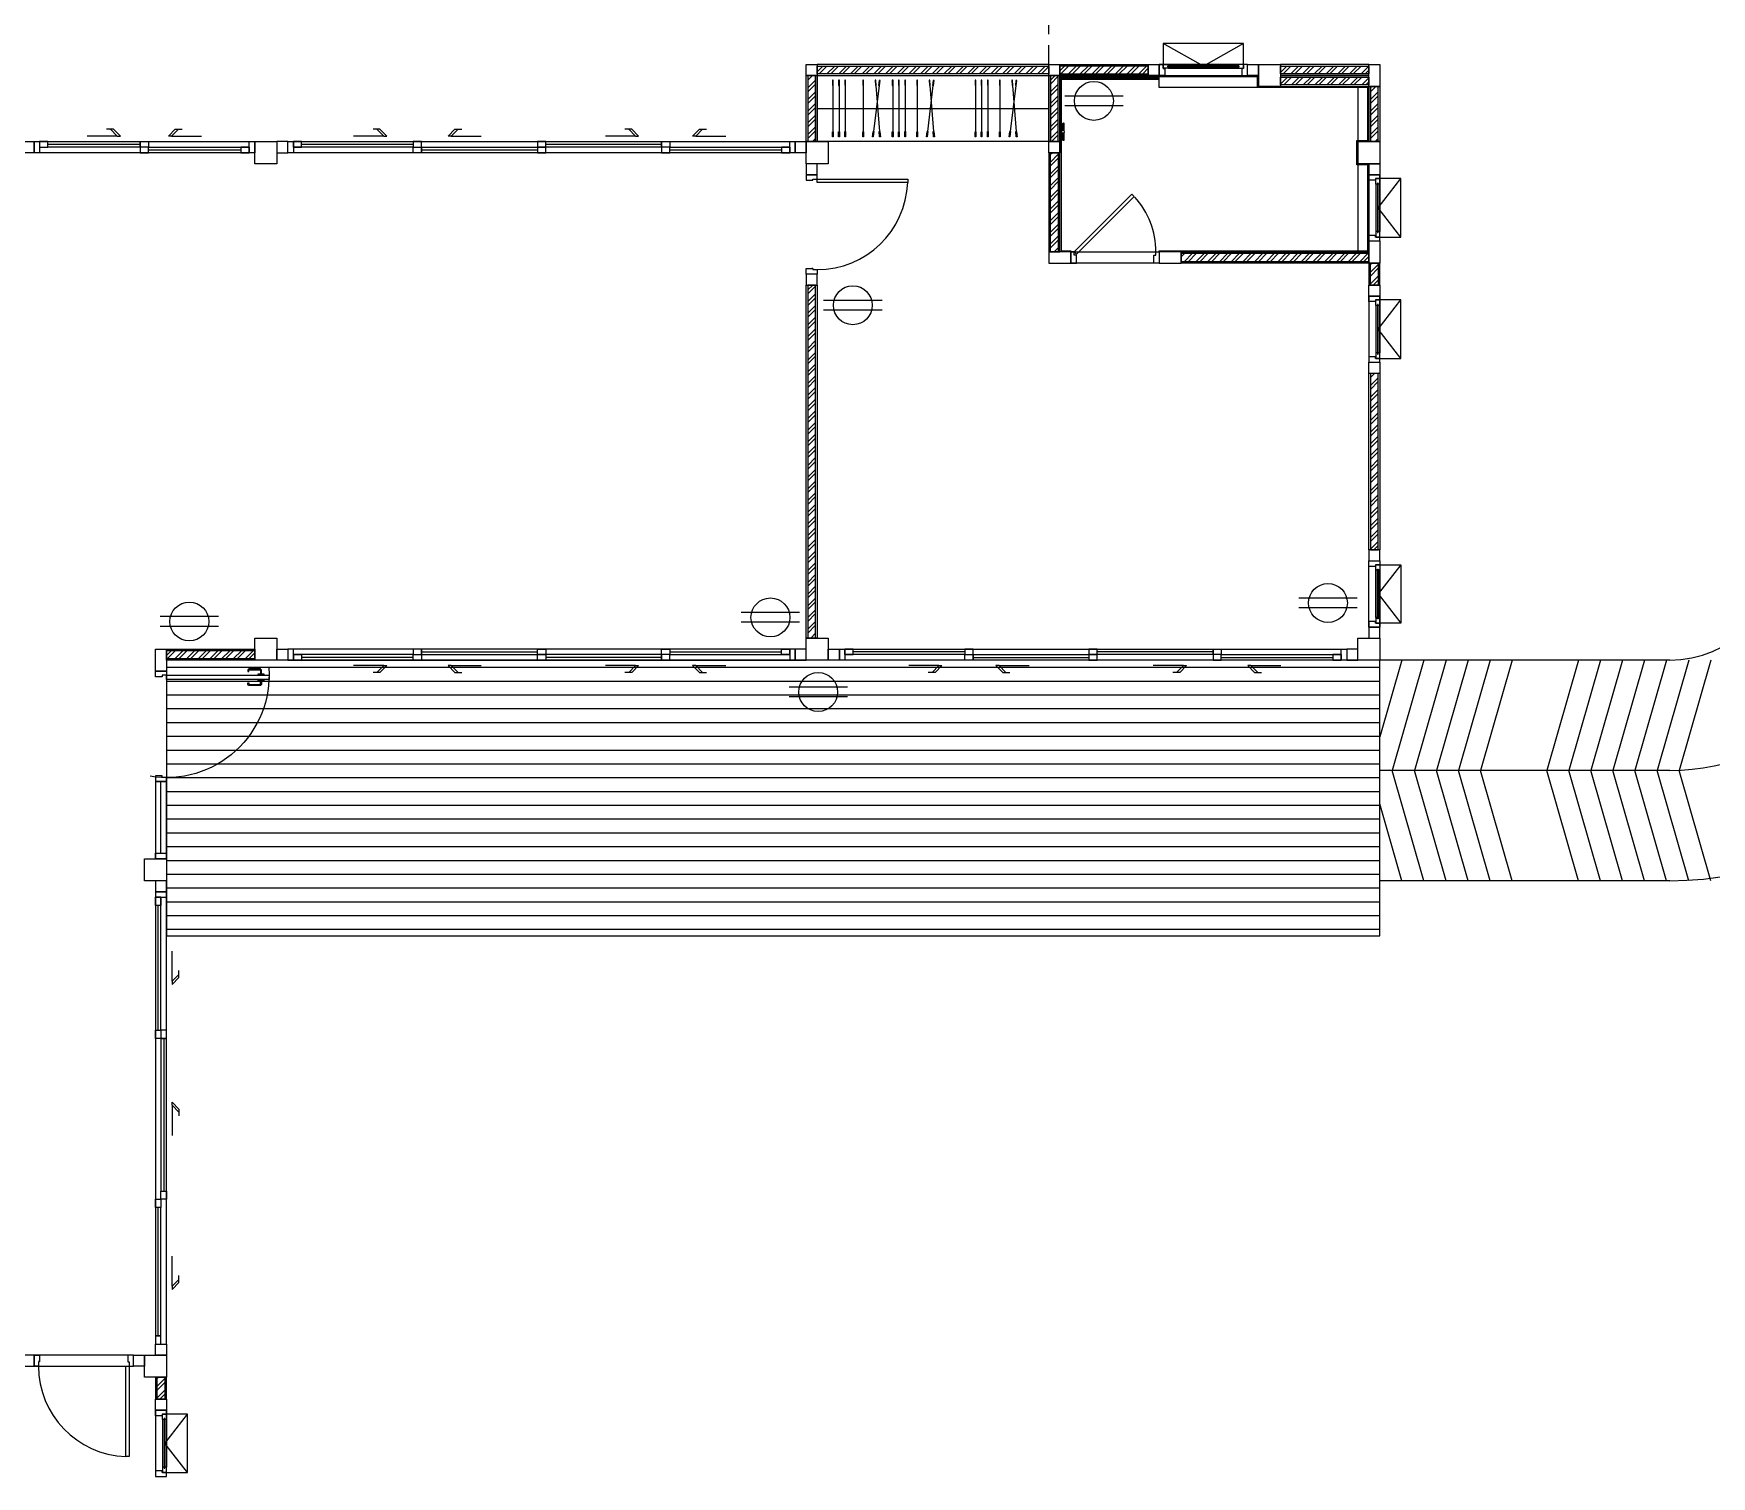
# Model space of a CAD drawing. Header units: inches. Extents: x -1366 to 1207, y -585 to 2554.
# Drawn here: x 675.12 to 690.33, y 1991.43 to 2004.51 of the extents above; entities that cross this region are included whole.
import ezdxf

# ---------------------------------------------------------------- set-up
doc = ezdxf.new("R2010")
doc.units = ezdxf.units.IN
doc.header["$MEASUREMENT"] = 0
doc.linetypes.add('HIDDEN', pattern=[0.375, 0.25, -0.125])
doc.layers.get('0').update_dxf_attribs({"linetype": 'CONTINUOUS'})
for name, color, linetype in [('COLM', 3, 'CONTINUOUS'), ('Counter', 6, 'CONTINUOUS'), ('DIM', 7, 'CONTINUOUS'), ('DOOR', 7, 'CONTINUOUS'), ('DOOR_SWNG', 1, 'CONTINUOUS'), ('Floor-2', 9, 'CONTINUOUS'), ('Floor-Hatch', 251, 'CONTINUOUS'), ('Floor-Wood', 37, 'CONTINUOUS'), ('GRID', 5, 'HIDDEN'), ('ID-LOOSE', 42, 'CONTINUOUS'), ('Ramp-2', 251, 'CONTINUOUS'), ('SANITARY', 9, 'CONTINUOUS'), ('Stair-1', 6, 'CONTINUOUS'), ('WALL', 7, 'CONTINUOUS'), ('Wall-Tile', 4, 'CONTINUOUS'), ('WALL_HATC', 251, 'CONTINUOUS'), ('WC-DET', 8, 'CONTINUOUS'), ('WC-OUT', 9, 'CONTINUOUS'), ('wind', 7, 'CONTINUOUS')]:
    doc.layers.add(name, color=color, linetype=linetype)
pattern_1 = [(224.99694, (654.261776, 2013.108174), (0.05303018, -0.05303584), []), (224.99694, (654.22642, 2013.108176), (0.05303018, -0.05303584), [])]

# ---------------------------------------------------------------- blocks, each defined once
blk = doc.blocks.new('A$C117C6F3A')
at = {"layer": 'SANITARY'}
for points in [[(0.004, 0.036, 1), (0.004, 0.027), (0.069, 0.027, 1)], [(0.069, 0.036), (0.004, 0.036, 1)], [(0.069, 0.017), (0.069, 0.039, -0.181818), (0.091, 0.039), (0.091, 0.017)], [(0.091, 0.027), (0.156, 0.027, 1), (0.156, 0.036), (0.091, 0.036, 1)]]:
    blk.add_lwpolyline(points, format="xyb", dxfattribs=at)
blk.add_lwpolyline([(0.06, 0.014), (0.06, 0.015, -0.414214), (0.062, 0.017), (0.099, 0.017, -0.414214), (0.1, 0.015), (0.1, 0.014, 0.414214), (0.101, 0.014), (0.106, 0.014, -0.414214), (0.108, 0.012), (0.108, 0.011, 0.414214), (0.108, 0.011), (0.111, 0.011, -0.414214), (0.115, 0.007), (0.115, 0), (0.045, 0), (0.045, 0.007, -0.414214), (0.049, 0.011), (0.052, 0.011, 0.414214), (0.053, 0.011), (0.053, 0.012, -0.414214), (0.054, 0.014), (0.06, 0.014, 0.414214)], format="xyb", close=True, dxfattribs=at)
for points in [[(0.053, 0.011), (0.108, 0.011)], [(0.1, 0.014), (0.06, 0.014)]]:
    blk.add_lwpolyline(points, dxfattribs=at)
blk = doc.blocks.new('dr080sl3')
at = {"layer": 'DOOR'}
for points in [[(-0.37, 0.05), (0.153, 0.573), (0.174, 0.552), (-0.349, 0.029)], [(-0.4, 0.05), (-0.4, -0.05), (-0.35, -0.05), (-0.35, 0.02), (-0.37, 0.02), (-0.37, 0.05)], [(0.4, 0.05), (0.4, -0.05), (0.35, -0.05), (0.35, 0.02), (0.37, 0.02), (0.37, 0.05)]]:
    blk.add_lwpolyline(points, close=True, dxfattribs=at)
at = {"layer": 'DOOR_SWNG'}
blk.add_arc((-0.37, 0.05), 0.74, 0, 42.2737, dxfattribs=at)
blk = doc.blocks.new('DR090SL2')
at = {"layer": 'DOOR'}
for points in [[(-0.41, 0.87), (-0.38, 0.87), (-0.38, 0.05), (-0.41, 0.05)], [(-0.41, 0.05), (-0.45, 0.05), (-0.45, -0.05), (-0.4, -0.05), (-0.4, 0.01), (-0.41, 0.01)], [(0.4, 0), (0.4, 0.01), (0.41, 0.01), (0.41, 0.05), (0.45, 0.05), (0.45, -0.05), (0.4, -0.05), (0.4, 0.01)]]:
    blk.add_lwpolyline(points, close=True, dxfattribs=at)
at = {"layer": 'DOOR_SWNG'}
blk.add_arc((-0.41, 0.05), 0.82, 0, 87.9033, dxfattribs=at)
blk = doc.blocks.new('DR100SL9')
at = {"layer": 'DOOR'}
for points in [[(0.418, 0.961), (0.385, 0.961, 0.414214), (0.369, 0.945), (0.369, 0.853, 0.414214), (0.385, 0.837), (0.394, 0.837), (0.394, 0.847), (0.385, 0.847, -0.414214), (0.379, 0.853), (0.379, 0.945, -0.414214), (0.385, 0.951), (0.418, 0.951)], [(0.472, 0.961), (0.505, 0.961, -0.414214), (0.521, 0.945), (0.521, 0.853, -0.414214), (0.505, 0.837), (0.496, 0.837), (0.496, 0.847), (0.505, 0.847, 0.414214), (0.511, 0.853), (0.511, 0.945, 0.414214), (0.505, 0.951), (0.472, 0.951)]]:
    blk.add_lwpolyline(points, format="xyb", dxfattribs=at)
for points in [[(0.418, 0.986), (0.418, 0.929), (0.425, 0.929), (0.425, 0.986)], [(0.425, 1.03), (0.425, 0.1), (0.465, 0.1), (0.465, 1.03)], [(0.472, 0.986), (0.472, 0.929), (0.465, 0.929), (0.465, 0.986)], [(-0.45, 0), (-0.5, 0), (-0.5, 0.1), (-0.465, 0.1), (-0.465, 0.06), (-0.45, 0.06)], [(0.45, 0), (0.5, 0), (0.5, 0.1), (0.465, 0.1), (0.465, 0.06), (0.45, 0.06)]]:
    blk.add_lwpolyline(points, close=True, dxfattribs=at)
at = {"layer": 'DOOR', "color": 251}
blk.add_arc((0.465, 0.1), 0.93, 86.0985, 189.2571, dxfattribs=at)

msp = doc.modelspace()

# ---------------------------------------------------------------- hatches: boundary and pattern name
at = {"layer": 'Floor-Wood'}
h = msp.add_hatch(dxfattribs=at)
h.set_pattern_fill('LINE', color=256)
h.set_pattern_definition([(0, (681.77852, 2013.01299), (0, 0.125), [])])
h.paths.add_polyline_path([(676.3285, 1996.3281), (687.3285, 1996.3281), (687.3285, 1998.8281), (676.3285, 1998.8281)])
at = {"layer": 'WALL_HATC'}
h = msp.add_hatch(dxfattribs=at)
h.set_pattern_fill('ANSI32', color=256, scale=0.2, angle=179.99694, style=0)
h.set_pattern_definition([(224.99694, (649.161776, 2013.108174), (0.05303018, -0.05303584), []), (224.99694, (649.12642, 2013.108176), (0.05303018, -0.05303584), [])])
h.paths.add_polyline_path([(682.2135, 2003.5281), (682.2135, 2004.1281), (682.1435, 2004.1281), (682.1435, 2003.5281)])
h = msp.add_hatch(dxfattribs=at)
h.set_pattern_fill('ANSI32', color=256, scale=0.2, angle=179.99694, style=0)
h.set_pattern_definition([(224.99694, (650.161776, 2013.108174), (0.05303018, -0.05303584), []), (224.99694, (650.12642, 2013.108176), (0.05303018, -0.05303584), [])])
h.paths.add_polyline_path([(682.2285, 2004.2131), (684.3285, 2004.2131), (684.3285, 2004.1431), (682.2285, 2004.1431)])
h = msp.add_hatch(dxfattribs=at)
h.set_pattern_fill('ANSI32', color=256, scale=0.2, angle=179.99694, style=0)
h.set_pattern_definition(pattern_1)
h.paths.add_polyline_path([(684.4135, 2003.5281), (684.4135, 2004.1281), (684.3435, 2004.1281), (684.3435, 2003.5281)])
h = msp.add_hatch(dxfattribs=at)
h.set_pattern_fill('ANSI32', color=256, scale=0.2, angle=179.99694, style=0)
h.set_pattern_definition(pattern_1)
h.paths.add_polyline_path([(684.4285, 2004.1431), (685.2285, 2004.1431), (685.2285, 2004.2131), (684.4285, 2004.2131)])
h = msp.add_hatch(dxfattribs=at)
h.set_pattern_fill('ANSI32', color=256, scale=0.2, angle=179.99694, style=0)
h.set_pattern_definition(pattern_1)
h.paths.add_polyline_path([(686.4285, 2004.2131), (687.2285, 2004.2131), (687.2285, 2004.1431), (686.4285, 2004.1431)])
h = msp.add_hatch(dxfattribs=at)
h.set_pattern_fill('ANSI32', color=256, scale=0.2, angle=179.99694, style=0)
h.set_pattern_definition(pattern_1)
h.paths.add_polyline_path([(686.4285, 2004.1131), (687.2285, 2004.1131), (687.2285, 2004.0431), (686.4285, 2004.0431)])
h = msp.add_hatch(dxfattribs=at)
h.set_pattern_fill('ANSI32', color=256, scale=0.2, angle=179.99694, style=0)
h.set_pattern_definition(pattern_1)
h.paths.add_polyline_path([(687.3135, 2003.5281), (687.3135, 2004.0281), (687.2435, 2004.0281), (687.2435, 2003.5281)])
h = msp.add_hatch(dxfattribs=at)
h.set_pattern_fill('ANSI32', color=256, scale=0.2, angle=180.00306, style=0)
h.set_pattern_definition(pattern_1)
h.paths.add_polyline_path([(684.4135, 2003.4281), (684.4135, 2002.528), (684.3435, 2002.528), (684.3435, 2003.4281)])
h = msp.add_hatch(dxfattribs=at)
h.set_pattern_fill('ANSI32', color=256, scale=0.2, angle=179.99694, style=0)
h.set_pattern_definition([(224.99694, (654.261776, 2013.008174), (0.05303018, -0.05303584), []), (224.99694, (654.22642, 2013.008176), (0.05303018, -0.05303584), [])])
h.paths.add_polyline_path([(687.2285, 2002.513), (685.5285, 2002.513), (685.5285, 2002.443), (687.2285, 2002.443)])
h = msp.add_hatch(dxfattribs=at)
h.set_pattern_fill('ANSI32', color=256, scale=0.2, angle=180.00306, style=0)
h.set_pattern_definition([(224.99694, (676.08359, 2022.43908), (0.05303018, -0.05303584), []), (224.99694, (676.04823, 2022.43908), (0.05303018, -0.05303584), [])])
h.paths.add_polyline_path([(687.3135, 2002.428), (687.3135, 2002.228), (687.2435, 2002.228), (687.2435, 2002.428)])
h = msp.add_hatch(dxfattribs=at)
h.set_pattern_fill('ANSI32', color=256, scale=0.2, angle=179.99694, style=0)
h.set_pattern_definition([(224.99694, (670.98359, 2023.33896), (0.05303018, -0.05303584), []), (224.99694, (670.94823, 2023.338964), (0.05303018, -0.05303584), [])])
h.paths.add_polyline_path([(682.2135, 1999.0281), (682.2135, 2002.2281), (682.1435, 2002.2281), (682.1435, 1999.0281)])
h = msp.add_hatch(dxfattribs=at)
h.set_pattern_fill('ANSI32', color=256, scale=0.2, angle=179.99694, style=0)
h.set_pattern_definition([(224.99694, (676.08358, 2020.13896), (0.05303018, -0.05303584), []), (224.99694, (676.048225, 2020.138964), (0.05303018, -0.05303584), [])])
h.paths.add_polyline_path([(687.3135, 1999.8281), (687.3135, 2001.428), (687.2435, 2001.4279), (687.2435, 1999.8281)])
h = msp.add_hatch(dxfattribs=at)
h.set_pattern_fill('ANSI32', color=256, scale=0.2, angle=179.99694, style=0)
h.set_pattern_definition([(224.99694, (646.161776, 2007.808174), (0.05303018, -0.05303584), []), (224.99694, (646.12642, 2007.808176), (0.05303018, -0.05303584), [])])
h.paths.add_polyline_path([(676.3285, 1998.8431), (677.1285, 1998.8431), (677.1285, 1998.9131), (676.3285, 1998.9131)])
h = msp.add_hatch(dxfattribs=at)
h.set_pattern_fill('ANSI32', color=256, scale=0.2, angle=180.00306, style=0)
h.set_pattern_definition([(224.99694, (665.08359, 2012.339194), (0.05303018, -0.05303584), []), (224.99694, (665.04823, 2012.339196), (0.05303018, -0.05303584), [])])
h.paths.add_polyline_path([(676.3135, 1992.3281), (676.3135, 1992.1281), (676.2435, 1992.1281), (676.2435, 1992.3281)])
at = {"layer": 'WC-OUT'}
h = msp.add_hatch(dxfattribs=at)
h.set_pattern_fill('ANSI31', color=251, scale=0.05, angle=179.99948)
h.set_pattern_definition([(44.9994824, (544.062722, 2062.972022), (-0.00441937746, 0.0044194573), [])])
h.paths.add_polyline_path([(684.4285, 2004.0931), (685.3285, 2004.0931), (685.3285, 2004.1181), (684.4285, 2004.1181)])

# ---------------------------------------------------------------- linework, layer by layer
at = {"color": 1}
for p, q in [((685.0009, 2003.9415), (684.4716, 2003.9415)), ((685.0009, 2003.8533), (684.4716, 2003.8533)), ((682.8155, 2002.0892), (682.2862, 2002.0892)), ((682.8155, 2002.001), (682.2862, 2002.001)), ((687.1225, 1999.3902), (686.5933, 1999.3902)), ((687.1225, 1999.302), (686.5933, 1999.302)), ((676.7999, 1999.2224), (676.2707, 1999.2224)), ((676.7999, 1999.1342), (676.2707, 1999.1342)), ((682.0683, 1999.2591), (681.539, 1999.2591)), ((682.0683, 1999.1709), (681.539, 1999.1709)), ((682.5015, 1998.5827), (681.9722, 1998.5827)), ((682.5015, 1998.4945), (681.9722, 1998.4945))]:
    msp.add_line(p, q, dxfattribs=at)
for centre in [(684.7362, 2003.8974), (682.5509, 2002.0451), (686.8579, 1999.3461), (676.5353, 1999.1783), (681.8037, 1999.215), (682.2368, 1998.5386)]:
    msp.add_circle(centre, 0.1764, dxfattribs=at)
at = {"layer": 'COLM'}
for points in [[(677.3285, 2003.5281), (677.3285, 2003.3281), (677.1285, 2003.3281), (677.1285, 2003.5281)], [(682.3285, 2003.5281), (682.3285, 2003.3281), (682.1285, 2003.3281), (682.1285, 2003.5281)], [(687.3285, 2003.5281), (687.3285, 2003.3281), (687.1285, 2003.3281), (687.1285, 2003.5281)], [(677.3285, 1999.0281), (677.3285, 1998.8281), (677.1285, 1998.8281), (677.1285, 1999.0281)], [(682.3285, 1999.0281), (682.3285, 1998.8281), (682.1285, 1998.8281), (682.1285, 1999.0281)], [(687.3285, 1999.0281), (687.3285, 1998.8281), (687.1285, 1998.8281), (687.1285, 1999.0281)], [(676.3285, 1997.0281), (676.3285, 1996.8281), (676.1285, 1996.8281), (676.1285, 1997.0281)], [(676.3285, 1992.5281), (676.3285, 1992.3281), (676.1285, 1992.3281), (676.1285, 1992.5281)]]:
    msp.add_lwpolyline(points, close=True, dxfattribs=at)
at = {"layer": 'Counter'}
msp.add_lwpolyline([(686.2285, 2004.1181), (686.2285, 2004.0181), (685.3285, 2004.0181), (685.3285, 2004.1181)], close=True, dxfattribs=at)
at = {"layer": 'Floor-2'}
msp.add_lwpolyline([(676.3285, 1996.3281), (687.3285, 1996.3281), (687.3285, 1998.8281), (676.3285, 1998.8281)], close=True, dxfattribs=at)
at = {"layer": 'Floor-Hatch'}
msp.add_line((687.1285, 2004.0181), (687.1285, 2002.538), dxfattribs=at)
for points in [[(685.3285, 2002.428), (684.5285, 2002.428), (684.5285, 2002.528), (685.3285, 2002.528)], [(675.1285, 1992.4281), (676.0285, 1992.4281), (676.0285, 1992.5281), (675.1285, 1992.5281)]]:
    msp.add_lwpolyline(points, close=True, dxfattribs=at)
at = {"layer": 'GRID', "ltscale": 0.7}
msp.add_line((684.3285, 2004.2281), (684.3285, 2005.8147), dxfattribs=at)
at = {"layer": 'ID-LOOSE', "color": 222}
for p, q in [((682.3695, 2004.0372), (682.3695, 2003.6185)), ((682.4253, 2004.0372), (682.4253, 2003.6185)), ((682.482, 2004.039), (682.482, 2003.6202)), ((682.6443, 2004.0372), (682.6443, 2003.6185)), ((682.7881, 2004.0357), (682.7373, 2003.6201)), ((682.7596, 2004.0366), (682.7931, 2003.6191)), ((682.9121, 2004.0372), (682.9121, 2003.6185)), ((682.968, 2004.0372), (682.968, 2003.6185)), ((683.0247, 2004.039), (683.0247, 2003.6202)), ((683.1336, 2004.0372), (683.1336, 2003.6185)), ((683.2774, 2004.0357), (683.2266, 2003.6201)), ((683.2489, 2004.0366), (683.2824, 2003.6191)), ((683.6621, 2004.0372), (683.6621, 2003.6185)), ((683.718, 2004.0372), (683.718, 2003.6185)), ((683.7747, 2004.039), (683.7747, 2003.6202)), ((683.8836, 2004.0372), (683.8836, 2003.6185)), ((684.0275, 2004.0357), (683.9766, 2003.6201)), ((683.9989, 2004.0366), (684.0324, 2003.6191)), ((682.2285, 2003.8281), (684.3285, 2003.8281))]:
    msp.add_line(p, q, dxfattribs=at)
at = {"layer": 'ID-LOOSE'}
msp.add_lwpolyline([(682.2285, 2004.1281), (684.3285, 2004.1281), (684.3285, 2003.5281), (682.2285, 2003.5281)], close=True, dxfattribs=at)
at = {"layer": 'ID-LOOSE', "color": 222}
for points in [[(682.373, 2004.0372), (682.373, 2004.0852), (682.3659, 2004.0852), (682.3659, 2004.0372)], [(682.4288, 2004.0372), (682.4288, 2004.0852), (682.4218, 2004.0852), (682.4218, 2004.0372)], [(682.4856, 2004.039), (682.4856, 2004.0869), (682.4785, 2004.0869), (682.4785, 2004.039)], [(682.6478, 2004.0372), (682.6478, 2004.0852), (682.6408, 2004.0852), (682.6408, 2004.0372)], [(682.7631, 2004.0368), (682.7593, 2004.0846), (682.7523, 2004.0841), (682.7561, 2004.0363)], [(682.7916, 2004.0353), (682.7974, 2004.0829), (682.7904, 2004.0837), (682.7846, 2004.0361)], [(682.9157, 2004.0372), (682.9157, 2004.0852), (682.9086, 2004.0852), (682.9086, 2004.0372)], [(682.9715, 2004.0372), (682.9715, 2004.0852), (682.9644, 2004.0852), (682.9644, 2004.0372)], [(683.0282, 2004.039), (683.0282, 2004.0869), (683.0212, 2004.0869), (683.0212, 2004.039)], [(683.1371, 2004.0372), (683.1371, 2004.0852), (683.1301, 2004.0852), (683.1301, 2004.0372)], [(683.2524, 2004.0368), (683.2486, 2004.0846), (683.2416, 2004.0841), (683.2454, 2004.0363)], [(683.2809, 2004.0353), (683.2868, 2004.0829), (683.2798, 2004.0837), (683.2739, 2004.0361)], [(683.6657, 2004.0372), (683.6657, 2004.0852), (683.6586, 2004.0852), (683.6586, 2004.0372)], [(683.7215, 2004.0372), (683.7215, 2004.0852), (683.7144, 2004.0852), (683.7144, 2004.0372)], [(683.7783, 2004.039), (683.7783, 2004.0869), (683.7712, 2004.0869), (683.7712, 2004.039)], [(683.8872, 2004.0372), (683.8872, 2004.0852), (683.8801, 2004.0852), (683.8801, 2004.0372)], [(684.0025, 2004.0368), (683.9986, 2004.0846), (683.9916, 2004.0841), (683.9954, 2004.0363)], [(684.031, 2004.0353), (684.0368, 2004.0829), (684.0298, 2004.0837), (684.024, 2004.0361)], [(682.373, 2003.6185), (682.373, 2003.5706), (682.3659, 2003.5706), (682.3659, 2003.6185)], [(682.4288, 2003.6185), (682.4288, 2003.5706), (682.4218, 2003.5706), (682.4218, 2003.6185)], [(682.4856, 2003.6202), (682.4856, 2003.5723), (682.4785, 2003.5723), (682.4785, 2003.6202)], [(682.6478, 2003.6185), (682.6478, 2003.5706), (682.6408, 2003.5706), (682.6408, 2003.6185)], [(682.7408, 2003.6196), (682.735, 2003.5721), (682.728, 2003.5729), (682.7338, 2003.6205)], [(682.7966, 2003.6194), (682.8004, 2003.5717), (682.7934, 2003.5711), (682.7896, 2003.6189)], [(682.9157, 2003.6185), (682.9157, 2003.5706), (682.9086, 2003.5706), (682.9086, 2003.6185)], [(682.9715, 2003.6185), (682.9715, 2003.5706), (682.9644, 2003.5706), (682.9644, 2003.6185)], [(683.0282, 2003.6202), (683.0282, 2003.5723), (683.0212, 2003.5723), (683.0212, 2003.6202)], [(683.1371, 2003.6185), (683.1371, 2003.5706), (683.1301, 2003.5706), (683.1301, 2003.6185)], [(683.2301, 2003.6196), (683.2243, 2003.5721), (683.2173, 2003.5729), (683.2231, 2003.6205)], [(683.2859, 2003.6194), (683.2898, 2003.5717), (683.2828, 2003.5711), (683.2789, 2003.6189)], [(683.6657, 2003.6185), (683.6657, 2003.5706), (683.6586, 2003.5706), (683.6586, 2003.6185)], [(683.7215, 2003.6185), (683.7215, 2003.5706), (683.7144, 2003.5706), (683.7144, 2003.6185)], [(683.7783, 2003.6202), (683.7783, 2003.5723), (683.7712, 2003.5723), (683.7712, 2003.6202)], [(683.8872, 2003.6185), (683.8872, 2003.5706), (683.8801, 2003.5706), (683.8801, 2003.6185)], [(683.9801, 2003.6196), (683.9743, 2003.5721), (683.9673, 2003.5729), (683.9731, 2003.6205)], [(684.036, 2003.6194), (684.0398, 2003.5717), (684.0328, 2003.5711), (684.0289, 2003.6189)]]:
    msp.add_lwpolyline(points, close=True, dxfattribs=at)
at = {"layer": 'Ramp-2'}
for p, q in [((687.5285, 1998.8281), (687.3285, 1998.1317)), ((687.7285, 1998.8281), (687.4413, 1997.8281)), ((687.9285, 1998.8281), (687.6413, 1997.8281)), ((688.1285, 1998.8281), (687.8413, 1997.8281)), ((688.3285, 1998.8281), (688.0413, 1997.8281)), ((688.5285, 1998.8281), (688.2413, 1997.8281)), ((689.1285, 1998.8281), (688.8413, 1997.8281)), ((689.3285, 1998.8281), (689.0413, 1997.8281)), ((689.5285, 1998.8281), (689.2413, 1997.8281)), ((689.7285, 1998.8281), (689.4413, 1997.8281)), ((689.9285, 1998.8281), (689.6413, 1997.8281)), ((690.1285, 1998.8281), (689.8413, 1997.8281)), ((690.3285, 1998.8281), (690.0413, 1997.8281)), ((689.9563, 1997.8281), (687.3285, 1997.8281)), ((687.7285, 1996.8281), (687.4413, 1997.8281)), ((687.9285, 1996.8281), (687.6413, 1997.8281)), ((688.1285, 1996.8281), (687.8413, 1997.8281)), ((688.3285, 1996.8281), (688.0413, 1997.8281)), ((688.5285, 1996.8281), (688.2413, 1997.8281)), ((689.1285, 1996.8281), (688.8413, 1997.8281)), ((689.3285, 1996.8281), (689.0413, 1997.8281)), ((689.5285, 1996.8281), (689.2413, 1997.8281)), ((689.7285, 1996.8281), (689.4413, 1997.8281)), ((689.9285, 1996.8281), (689.6413, 1997.8281)), ((690.1285, 1996.8281), (689.8413, 1997.8281)), ((690.3285, 1996.8281), (690.0413, 1997.8281)), ((687.5285, 1996.8281), (687.3285, 1997.5244))]:
    msp.add_line(p, q, dxfattribs=at)
msp.add_arc((689.9563, 1999.8281), 2, 270, 0, dxfattribs=at)
at = {"layer": 'Stair-1'}
for p, q in [((689.9563, 1998.8281), (687.3285, 1998.8281)), ((689.9563, 1996.8281), (687.3285, 1996.8281))]:
    msp.add_line(p, q, dxfattribs=at)
for radius in [1, 3]:
    msp.add_arc((689.9563, 1999.8281), radius, 270, 0, dxfattribs=at)
at = {"layer": 'WALL'}
for points in [[(682.1285, 2004.2281), (682.2285, 2004.2281), (682.2285, 2004.1281), (682.1285, 2004.1281)], [(682.2285, 2004.1281), (682.2285, 2003.5281), (682.1285, 2003.5281), (682.1285, 2004.1281)], [(682.2285, 2004.1281), (684.3285, 2004.1281), (684.3285, 2004.2281), (682.2285, 2004.2281)], [(684.3285, 2004.2281), (684.4285, 2004.2281), (684.4285, 2004.1281), (684.3285, 2004.1281)], [(684.4285, 2004.1281), (684.4285, 2003.5281), (684.3285, 2003.5281), (684.3285, 2004.1281)], [(684.4285, 2004.2281), (685.2285, 2004.2281), (685.2285, 2004.1281), (684.4285, 2004.1281)], [(685.2285, 2004.2281), (685.3285, 2004.2281), (685.3285, 2004.1281), (685.2285, 2004.1281)], [(686.1285, 2004.2281), (686.2285, 2004.2281), (686.2285, 2004.1281), (686.1285, 2004.1281)], [(686.4285, 2004.0281), (686.2285, 2004.0281), (686.2285, 2004.2281), (686.4285, 2004.2281)], [(686.4285, 2004.1281), (687.2285, 2004.1281), (687.2285, 2004.2281), (686.4285, 2004.2281)], [(686.4285, 2004.0281), (687.2285, 2004.0281), (687.2285, 2004.1281), (686.4285, 2004.1281)], [(687.2285, 2004.2281), (687.3285, 2004.2281), (687.3285, 2004.0281), (687.2285, 2004.0281)], [(687.3285, 2004.0281), (687.3285, 2003.5281), (687.2285, 2003.5281), (687.2285, 2004.0281)], [(675.0285, 2003.4281), (675.0285, 2003.5281), (675.1285, 2003.5281), (675.1285, 2003.4281)], [(677.3285, 2003.5281), (677.3285, 2003.4281), (677.4285, 2003.4281), (677.4285, 2003.5281)], [(682.1285, 2003.5281), (682.1285, 2003.4281), (682.0285, 2003.4281), (682.0285, 2003.5281)], [(684.3285, 2003.5281), (684.4285, 2003.5281), (684.4285, 2003.4281), (684.3285, 2003.4281)], [(684.4285, 2002.528), (684.4285, 2003.4281), (684.3285, 2003.4281), (684.3285, 2002.528)], [(682.1285, 2003.2281), (682.2285, 2003.2281), (682.2285, 2003.3281), (682.1285, 2003.3281)], [(687.3285, 2003.3281), (687.3285, 2003.2281), (687.2285, 2003.2281), (687.2285, 2003.3281)], [(687.2285, 2002.6281), (687.3285, 2002.6281), (687.3285, 2002.428), (687.2285, 2002.428)], [(684.3285, 2002.428), (684.5285, 2002.428), (684.5285, 2002.528), (684.3285, 2002.528)], [(685.3285, 2002.428), (685.5285, 2002.428), (685.5285, 2002.528), (685.3285, 2002.528)], [(685.5285, 2002.528), (687.2285, 2002.528), (687.2285, 2002.428), (685.5285, 2002.428)], [(682.1285, 2002.2281), (682.2285, 2002.2281), (682.2285, 2002.3281), (682.1285, 2002.3281)], [(687.3285, 2002.228), (687.3285, 2002.428), (687.2285, 2002.428), (687.2285, 2002.228)], [(682.2285, 2002.2281), (682.2285, 1999.0281), (682.1285, 1999.0281), (682.1285, 2002.2281)], [(687.3285, 2002.228), (687.3285, 2002.128), (687.2285, 2002.128), (687.2285, 2002.228)], [(687.3285, 2001.428), (687.2285, 2001.4279), (687.2285, 2001.5279), (687.3285, 2001.528)], [(687.3285, 2001.428), (687.3285, 1999.8281), (687.2285, 1999.8281), (687.2285, 2001.4279)], [(687.3285, 1999.8281), (687.2285, 1999.8281), (687.2285, 1999.7281), (687.3285, 1999.7281)], [(687.3285, 1999.0281), (687.3285, 1999.1281), (687.2285, 1999.1281), (687.2285, 1999.0281)], [(676.2285, 1998.7281), (676.2285, 1998.9281), (676.3285, 1998.9281), (676.3285, 1998.7281)], [(676.3285, 1998.9281), (677.1285, 1998.9281), (677.1285, 1998.8281), (676.3285, 1998.8281)], [(677.3285, 1998.8281), (677.3285, 1998.9281), (677.4285, 1998.9281), (677.4285, 1998.8281)], [(682.1285, 1998.8281), (682.1285, 1998.9281), (682.0285, 1998.9281), (682.0285, 1998.8281)], [(682.3285, 1998.8281), (682.3285, 1998.9281), (682.4285, 1998.9281), (682.4285, 1998.8281)], [(687.1285, 1998.8281), (687.1285, 1998.9281), (687.0285, 1998.9281), (687.0285, 1998.8281)], [(676.3285, 1996.8281), (676.2285, 1996.8281), (676.2285, 1996.7281), (676.3285, 1996.7281)], [(676.3285, 1992.5281), (676.2285, 1992.5281), (676.2285, 1992.6281), (676.3285, 1992.6281)], [(675.1285, 1992.4281), (675.1285, 1992.5281), (675.0285, 1992.5281), (675.0285, 1992.4281)], [(676.1285, 1992.5281), (676.1285, 1992.4281), (676.0285, 1992.4281), (676.0285, 1992.5281)], [(676.3285, 1992.1281), (676.3285, 1992.3281), (676.2285, 1992.3281), (676.2285, 1992.1281)], [(676.3285, 1992.1281), (676.3285, 1992.0281), (676.2285, 1992.0281), (676.2285, 1992.1281)]]:
    msp.add_lwpolyline(points, close=True, dxfattribs=at)
at = {"layer": 'Wall-Tile'}
msp.add_lwpolyline([(684.5285, 2002.528), (684.4285, 2002.528), (684.4285, 2004.1281), (686.2285, 2004.1281), (686.2285, 2004.0281), (687.2285, 2004.0281), (687.2285, 2003.5281), (687.1285, 2003.5281), (687.1285, 2003.3281), (687.2285, 2003.3281), (687.2285, 2002.528), (685.3285, 2002.528), (685.3285, 2002.538), (687.2185, 2002.538), (687.2185, 2003.3181), (687.1185, 2003.3181), (687.1185, 2003.5381), (687.2185, 2003.5381), (687.2185, 2004.0181), (686.2185, 2004.0181), (686.2185, 2004.1181), (684.4385, 2004.1181), (684.4385, 2002.538), (684.5285, 2002.538), (684.5285, 2002.528)], dxfattribs=at)
at = {"layer": 'WALL_HATC'}
for points in [[(682.2135, 2003.5281), (682.2135, 2004.1281), (682.1435, 2004.1281), (682.1435, 2003.5281), (682.2135, 2003.5281)], [(684.4135, 2003.5281), (684.4135, 2004.1281), (684.3435, 2004.1281), (684.3435, 2003.5281), (684.4135, 2003.5281)], [(687.3135, 2003.5281), (687.3135, 2004.0281), (687.2435, 2004.0281), (687.2435, 2003.5281), (687.3135, 2003.5281)], [(684.4135, 2003.4281), (684.4135, 2002.528), (684.3435, 2002.528), (684.3435, 2003.4281), (684.4135, 2003.4281)], [(687.2285, 2002.513), (685.5285, 2002.513), (685.5285, 2002.443), (687.2285, 2002.443), (687.2285, 2002.513)], [(687.3135, 2002.428), (687.3135, 2002.228), (687.2435, 2002.228), (687.2435, 2002.428), (687.3135, 2002.428)], [(682.2135, 1999.0281), (682.2135, 2002.2281), (682.1435, 2002.2281), (682.1435, 1999.0281), (682.2135, 1999.0281)], [(687.3135, 1999.8281), (687.3135, 2001.428), (687.2435, 2001.4279), (687.2435, 1999.8281), (687.3135, 1999.8281)], [(676.3135, 1992.3281), (676.3135, 1992.1281), (676.2435, 1992.1281), (676.2435, 1992.3281), (676.3135, 1992.3281)]]:
    msp.add_lwpolyline(points, dxfattribs=at)
for points in [[(682.2285, 2004.2131), (684.3285, 2004.2131), (684.3285, 2004.1431), (682.2285, 2004.1431)], [(684.4285, 2004.1431), (685.2285, 2004.1431), (685.2285, 2004.2131), (684.4285, 2004.2131)], [(686.4285, 2004.2131), (687.2285, 2004.2131), (687.2285, 2004.1431), (686.4285, 2004.1431)], [(686.4285, 2004.1131), (687.2285, 2004.1131), (687.2285, 2004.0431), (686.4285, 2004.0431)], [(676.3285, 1998.8431), (677.1285, 1998.8431), (677.1285, 1998.9131), (676.3285, 1998.9131)]]:
    msp.add_lwpolyline(points, close=True, dxfattribs=at)
at = {"layer": 'WC-OUT'}
msp.add_lwpolyline([(684.4285, 2004.0931), (685.3285, 2004.0931), (685.3285, 2004.1181), (684.4285, 2004.1181)], close=True, dxfattribs=at)
at = {"layer": 'wind', "color": 8, "linetype": 'Continuous'}
for p, q in [((685.4135, 2004.2281), (686.0435, 2004.2281)), ((685.4135, 2004.1931), (686.0435, 2004.1931)), ((687.2935, 2003.1431), (687.2935, 2002.7131)), ((687.3285, 2003.1431), (687.3285, 2002.7131)), ((687.2935, 2002.043), (687.2935, 2001.613)), ((687.3285, 2002.043), (687.3285, 2001.613)), ((687.2935, 1999.2131), (687.2935, 1999.6431)), ((687.3285, 1999.2131), (687.3285, 1999.6431)), ((676.2935, 1991.9431), (676.2935, 1991.5131)), ((676.3285, 1991.9431), (676.3285, 1991.5131))]:
    msp.add_line(p, q, dxfattribs=at)
at = {"layer": 'wind', "color": 8}
for p, q in [((675.8827, 2003.5781), (675.6099, 2003.5781)), ((676.3743, 2003.5781), (676.6472, 2003.5781)), ((678.2975, 2003.5781), (678.0247, 2003.5781)), ((678.9096, 2003.5781), (679.1824, 2003.5781)), ((680.5805, 2003.5781), (680.3077, 2003.5781)), ((681.1266, 2003.5781), (681.3994, 2003.5781)), ((678.2975, 1998.7781), (678.0247, 1998.7781)), ((678.9096, 1998.7781), (679.1824, 1998.7781)), ((680.5805, 1998.7781), (680.3077, 1998.7781)), ((681.1266, 1998.7781), (681.3994, 1998.7781)), ((683.3305, 1998.7781), (683.0577, 1998.7781)), ((683.8766, 1998.7781), (684.1494, 1998.7781)), ((685.5475, 1998.7781), (685.2747, 1998.7781)), ((686.1596, 1998.7781), (686.4324, 1998.7781)), ((676.3785, 1995.9167), (676.3785, 1996.1895)), ((676.3785, 1994.7925), (676.3785, 1994.5197)), ((676.3786, 1993.1516), (676.3786, 1993.4244))]:
    msp.add_line(p, q, dxfattribs=at)
at = {"layer": 'wind'}
for p, q in [((676.091, 2003.5031), (675.2535, 2003.5031)), ((676.166, 2003.4531), (677.0035, 2003.4531)), ((678.566, 2003.5031), (677.5535, 2003.5031)), ((678.641, 2003.4531), (679.691, 2003.4531)), ((680.816, 2003.5031), (679.766, 2003.5031)), ((680.891, 2003.4531), (681.9035, 2003.4531)), ((678.566, 1998.8531), (677.5535, 1998.8531)), ((678.641, 1998.9031), (679.691, 1998.9031)), ((680.816, 1998.8531), (679.766, 1998.8531)), ((680.891, 1998.9031), (681.9035, 1998.9031)), ((683.566, 1998.9031), (682.5535, 1998.9031)), ((683.641, 1998.8531), (684.691, 1998.8531)), ((685.816, 1998.9031), (684.766, 1998.9031)), ((685.891, 1998.8531), (686.9035, 1998.8531)), ((676.2535, 1995.4728), (676.2535, 1996.6031)), ((676.3035, 1995.3978), (676.3035, 1994.0156)), ((676.2535, 1992.7031), (676.2535, 1993.8656))]:
    msp.add_line(p, q, dxfattribs=at)
at = {"layer": 'wind', "color": 8, "linetype": 'Continuous'}
for points in [[(686.0935, 2004.2281), (686.0935, 2004.4182), (685.3635, 2004.4182), (685.3635, 2004.2281)], [(687.3285, 2002.6631), (687.5186, 2002.6631), (687.5186, 2003.1931), (687.3285, 2003.1931)], [(687.3285, 2001.563), (687.5186, 2001.563), (687.5186, 2002.093), (687.3285, 2002.093)], [(687.3285, 1999.6931), (687.5186, 1999.6931), (687.5186, 1999.1631), (687.3285, 1999.1631)], [(676.3285, 1991.4631), (676.5186, 1991.4631), (676.5186, 1991.9931), (676.3285, 1991.9931)]]:
    msp.add_lwpolyline(points, dxfattribs=at)
at = {"layer": 'wind', "color": 251, "linetype": 'Continuous'}
for points in [[(686.0935, 2004.4182), (685.7285, 2004.2136), (685.3635, 2004.4182)], [(687.5186, 2002.6631), (687.314, 2002.9281), (687.5186, 2003.1931)], [(687.5186, 2001.563), (687.314, 2001.828), (687.5186, 2002.093)], [(687.5186, 1999.6931), (687.314, 1999.4281), (687.5186, 1999.1631)], [(676.5186, 1991.4631), (676.314, 1991.7281), (676.5186, 1991.9931)]]:
    msp.add_lwpolyline(points, dxfattribs=at)
at = {"layer": 'wind'}
for points in [[(685.3285, 2004.2281), (685.3635, 2004.2281), (685.3635, 2004.1901), (685.3785, 2004.1901), (685.3785, 2004.1281), (685.3285, 2004.1281)], [(685.3635, 2004.2281), (685.4135, 2004.2281), (685.4135, 2004.1931), (685.3635, 2004.1931)], [(686.0935, 2004.2281), (686.0435, 2004.2281), (686.0435, 2004.1931), (686.0935, 2004.1931)], [(686.1285, 2004.2281), (686.0935, 2004.2281), (686.0935, 2004.1901), (686.0785, 2004.1901), (686.0785, 2004.1281), (686.1285, 2004.1281)], [(675.1285, 2003.5281), (675.1785, 2003.5281), (675.1785, 2003.4281), (675.1285, 2003.4281)], [(675.1785, 2003.4781), (675.2535, 2003.4781), (675.2535, 2003.5281), (675.1785, 2003.5281)], [(676.166, 2003.4781), (676.091, 2003.4781), (676.091, 2003.5281), (676.166, 2003.5281)], [(677.0785, 2003.5281), (677.1285, 2003.5281), (677.1285, 2003.4281), (677.0785, 2003.4281)], [(677.4285, 2003.5281), (677.4785, 2003.5281), (677.4785, 2003.4281), (677.4285, 2003.4281)], [(677.4785, 2003.4781), (677.5535, 2003.4781), (677.5535, 2003.5281), (677.4785, 2003.5281)], [(678.566, 2003.4781), (678.641, 2003.4781), (678.641, 2003.5281), (678.566, 2003.5281)], [(679.691, 2003.4781), (679.766, 2003.4781), (679.766, 2003.5281), (679.691, 2003.5281)], [(680.891, 2003.4781), (680.816, 2003.4781), (680.816, 2003.5281), (680.891, 2003.5281)], [(681.9785, 2003.5281), (682.0285, 2003.5281), (682.0285, 2003.4281), (681.9785, 2003.4281)], [(676.166, 2003.4781), (676.091, 2003.4781), (676.091, 2003.4281), (676.166, 2003.4281)], [(677.0785, 2003.4781), (677.0035, 2003.4781), (677.0035, 2003.4281), (677.0785, 2003.4281)], [(678.566, 2003.4781), (678.641, 2003.4781), (678.641, 2003.4281), (678.566, 2003.4281)], [(679.766, 2003.4781), (679.691, 2003.4781), (679.691, 2003.4281), (679.766, 2003.4281)], [(680.891, 2003.4781), (680.816, 2003.4781), (680.816, 2003.4281), (680.891, 2003.4281)], [(681.9785, 2003.4781), (681.9035, 2003.4781), (681.9035, 2003.4281), (681.9785, 2003.4281)], [(687.3285, 2003.2281), (687.3285, 2003.1931), (687.2905, 2003.1931), (687.2905, 2003.1781), (687.2285, 2003.1781), (687.2285, 2003.2281)], [(687.3285, 2003.1931), (687.3285, 2003.1431), (687.2935, 2003.1431), (687.2935, 2003.1931)], [(687.3285, 2002.6281), (687.3285, 2002.6631), (687.2905, 2002.6631), (687.2905, 2002.6781), (687.2285, 2002.6781), (687.2285, 2002.6281)], [(687.3285, 2002.6631), (687.3285, 2002.7131), (687.2935, 2002.7131), (687.2935, 2002.6631)], [(687.3285, 2002.128), (687.3285, 2002.093), (687.2905, 2002.093), (687.2905, 2002.078), (687.2285, 2002.078), (687.2285, 2002.128)], [(687.3285, 2002.093), (687.3285, 2002.043), (687.2935, 2002.043), (687.2935, 2002.093)], [(687.3285, 2001.528), (687.3285, 2001.563), (687.2905, 2001.563), (687.2905, 2001.578), (687.2285, 2001.578), (687.2285, 2001.528)], [(687.3285, 2001.563), (687.3285, 2001.613), (687.2935, 2001.613), (687.2935, 2001.563)], [(687.3285, 1999.7281), (687.3285, 1999.6931), (687.2905, 1999.6931), (687.2905, 1999.6781), (687.2285, 1999.6781), (687.2285, 1999.7281)], [(687.3285, 1999.6931), (687.3285, 1999.6431), (687.2935, 1999.6431), (687.2935, 1999.6931)], [(687.3285, 1999.1281), (687.3285, 1999.1631), (687.2905, 1999.1631), (687.2905, 1999.1781), (687.2285, 1999.1781), (687.2285, 1999.1281)], [(687.3285, 1999.1631), (687.3285, 1999.2131), (687.2935, 1999.2131), (687.2935, 1999.1631)], [(677.4285, 1998.8281), (677.4785, 1998.8281), (677.4785, 1998.9281), (677.4285, 1998.9281)], [(677.4785, 1998.8781), (677.5535, 1998.8781), (677.5535, 1998.8281), (677.4785, 1998.8281)], [(678.566, 1998.8781), (678.641, 1998.8781), (678.641, 1998.9281), (678.566, 1998.9281)], [(678.566, 1998.8781), (678.641, 1998.8781), (678.641, 1998.8281), (678.566, 1998.8281)], [(679.766, 1998.8781), (679.691, 1998.8781), (679.691, 1998.9281), (679.766, 1998.9281)], [(679.691, 1998.8781), (679.766, 1998.8781), (679.766, 1998.8281), (679.691, 1998.8281)], [(680.891, 1998.8781), (680.816, 1998.8781), (680.816, 1998.9281), (680.891, 1998.9281)], [(680.891, 1998.8781), (680.816, 1998.8781), (680.816, 1998.8281), (680.891, 1998.8281)], [(681.9785, 1998.8781), (681.9035, 1998.8781), (681.9035, 1998.9281), (681.9785, 1998.9281)], [(681.9785, 1998.8281), (682.0285, 1998.8281), (682.0285, 1998.9281), (681.9785, 1998.9281)], [(682.4785, 1998.8281), (682.4285, 1998.8281), (682.4285, 1998.9281), (682.4785, 1998.9281)], [(682.4785, 1998.8781), (682.5535, 1998.8781), (682.5535, 1998.9281), (682.4785, 1998.9281)], [(683.566, 1998.8781), (683.641, 1998.8781), (683.641, 1998.9281), (683.566, 1998.9281)], [(683.566, 1998.8781), (683.641, 1998.8781), (683.641, 1998.8281), (683.566, 1998.8281)], [(684.691, 1998.8781), (684.766, 1998.8781), (684.766, 1998.9281), (684.691, 1998.9281)], [(684.766, 1998.8781), (684.691, 1998.8781), (684.691, 1998.8281), (684.766, 1998.8281)], [(685.891, 1998.8781), (685.816, 1998.8781), (685.816, 1998.9281), (685.891, 1998.9281)], [(685.891, 1998.8781), (685.816, 1998.8781), (685.816, 1998.8281), (685.891, 1998.8281)], [(686.9785, 1998.8781), (686.9035, 1998.8781), (686.9035, 1998.8281), (686.9785, 1998.8281)], [(687.0285, 1998.8281), (686.9785, 1998.8281), (686.9785, 1998.9281), (687.0285, 1998.9281)], [(676.2285, 1997.0281), (676.2285, 1997.0781), (676.3285, 1997.0781), (676.3285, 1997.0281)], [(676.3285, 1996.6781), (676.3285, 1996.7281), (676.2285, 1996.7281), (676.2285, 1996.6781)], [(676.2785, 1996.6781), (676.2785, 1996.6031), (676.2285, 1996.6031), (676.2285, 1996.6781)], [(676.2785, 1995.4728), (676.2785, 1995.3978), (676.2285, 1995.3978), (676.2285, 1995.4728)], [(676.2785, 1995.4728), (676.2785, 1995.3978), (676.3285, 1995.3978), (676.3285, 1995.4728)], [(676.2785, 1993.9406), (676.2785, 1993.8656), (676.2285, 1993.8656), (676.2285, 1993.9406)], [(676.2785, 1993.9406), (676.2785, 1994.0156), (676.3285, 1994.0156), (676.3285, 1993.9406)], [(676.2785, 1992.6281), (676.2785, 1992.7031), (676.2285, 1992.7031), (676.2285, 1992.6281)], [(676.3285, 1992.0281), (676.3285, 1991.9931), (676.2905, 1991.9931), (676.2905, 1991.9781), (676.2285, 1991.9781), (676.2285, 1992.0281)], [(676.3285, 1991.9931), (676.3285, 1991.9431), (676.2935, 1991.9431), (676.2935, 1991.9931)], [(676.3285, 1991.4631), (676.3285, 1991.5131), (676.2935, 1991.5131), (676.2935, 1991.4631)], [(676.3285, 1991.4281), (676.3285, 1991.4631), (676.2905, 1991.4631), (676.2905, 1991.4781), (676.2285, 1991.4781), (676.2285, 1991.4281)]]:
    msp.add_lwpolyline(points, close=True, dxfattribs=at)
at = {"layer": 'wind', "color": 8, "linetype": 'Continuous'}
for points in [[(685.3285, 2004.1281), (686.1285, 2004.1281), (686.1285, 2004.2281), (685.3285, 2004.2281)], [(687.2285, 2003.2281), (687.2285, 2002.6281), (687.3285, 2002.6281), (687.3285, 2003.2281)], [(687.2285, 2002.128), (687.2285, 2001.528), (687.3285, 2001.528), (687.3285, 2002.128)], [(687.2285, 1999.1281), (687.2285, 1999.7281), (687.3285, 1999.7281), (687.3285, 1999.1281)], [(676.2285, 1992.0281), (676.2285, 1991.4281), (676.3285, 1991.4281), (676.3285, 1992.0281)]]:
    msp.add_lwpolyline(points, close=True, dxfattribs=at)
at = {"layer": 'wind', "color": 6}
for points in [[(686.0535, 2004.2076), (686.0535, 2004.2136), (685.4035, 2004.2136), (685.4035, 2004.2076)], [(687.308, 2002.7031), (687.314, 2002.7031), (687.314, 2003.1531), (687.308, 2003.1531)], [(687.308, 2001.603), (687.314, 2001.603), (687.314, 2002.053), (687.308, 2002.053)], [(687.308, 1999.6531), (687.314, 1999.6531), (687.314, 1999.2031), (687.308, 1999.2031)], [(676.308, 1991.5031), (676.314, 1991.5031), (676.314, 1991.9531), (676.308, 1991.9531)]]:
    msp.add_lwpolyline(points, close=True, dxfattribs=at)
at = {"layer": 'wind', "color": 8}
for points in [[(675.1285, 2003.5281), (677.1285, 2003.5281), (677.1285, 2003.4281), (675.1285, 2003.4281)], [(676.091, 2003.4781), (675.2535, 2003.4781), (675.2535, 2003.5281), (676.091, 2003.5281)], [(677.4285, 2003.5281), (682.0285, 2003.5281), (682.0285, 2003.4281), (677.4285, 2003.4281)], [(677.4785, 2003.5281), (678.566, 2003.5281), (678.566, 2003.4781), (677.4785, 2003.4781)], [(680.816, 2003.4781), (679.766, 2003.4781), (679.766, 2003.5281), (680.816, 2003.5281)], [(677.0785, 2003.4281), (676.166, 2003.4281), (676.166, 2003.4781), (677.0785, 2003.4781)], [(678.641, 2003.4781), (679.691, 2003.4781), (679.691, 2003.4281), (678.641, 2003.4281)], [(681.9785, 2003.4281), (680.891, 2003.4281), (680.891, 2003.4781), (681.9785, 2003.4781)], [(677.4285, 1998.8281), (682.0285, 1998.8281), (682.0285, 1998.9281), (677.4285, 1998.9281)], [(677.4785, 1998.8281), (678.566, 1998.8281), (678.566, 1998.8781), (677.4785, 1998.8781)], [(678.641, 1998.8781), (679.691, 1998.8781), (679.691, 1998.9281), (678.641, 1998.9281)], [(680.816, 1998.8781), (679.766, 1998.8781), (679.766, 1998.8281), (680.816, 1998.8281)], [(681.9785, 1998.9281), (680.891, 1998.9281), (680.891, 1998.8781), (681.9785, 1998.8781)], [(687.0285, 1998.8281), (682.4285, 1998.8281), (682.4285, 1998.9281), (687.0285, 1998.9281)], [(682.4785, 1998.9281), (683.566, 1998.9281), (683.566, 1998.8781), (682.4785, 1998.8781)], [(683.641, 1998.8781), (684.691, 1998.8781), (684.691, 1998.8281), (683.641, 1998.8281)], [(685.816, 1998.8781), (684.766, 1998.8781), (684.766, 1998.9281), (685.816, 1998.9281)], [(686.9785, 1998.8281), (685.891, 1998.8281), (685.891, 1998.8781), (686.9785, 1998.8781)], [(676.2285, 1997.0281), (676.3285, 1997.0281), (676.3285, 1997.7281), (676.2285, 1997.7281)], [(676.3285, 1992.6281), (676.3285, 1996.7281), (676.2285, 1996.7281), (676.2285, 1992.6281)], [(676.2285, 1996.6781), (676.2285, 1995.4728), (676.2785, 1995.4728), (676.2785, 1996.6781)], [(676.2785, 1995.3978), (676.2785, 1994.0156), (676.3285, 1994.0156), (676.3285, 1995.3978)], [(676.2785, 1992.7031), (676.2785, 1993.8656), (676.2285, 1993.8656), (676.2285, 1992.7031)]]:
    msp.add_lwpolyline(points, close=True, dxfattribs=at)
for points in [[(675.8208, 2003.64), (675.8827, 2003.5781), (675.911, 2003.5781), (675.8491, 2003.64), (675.8208, 2003.64), (675.786, 2003.64)], [(676.4362, 2003.64), (676.3743, 2003.5781), (676.3461, 2003.5781), (676.4079, 2003.64), (676.4362, 2003.64), (676.4711, 2003.64)], [(678.2356, 2003.64), (678.2975, 2003.5781), (678.3258, 2003.5781), (678.2639, 2003.64), (678.2356, 2003.64), (678.2008, 2003.64)], [(678.9714, 2003.64), (678.9096, 2003.5781), (678.8813, 2003.5781), (678.9431, 2003.64), (678.9714, 2003.64), (679.0063, 2003.64)], [(680.5186, 2003.64), (680.5805, 2003.5781), (680.6088, 2003.5781), (680.5469, 2003.64), (680.5186, 2003.64), (680.4838, 2003.64)], [(681.1884, 2003.64), (681.1266, 2003.5781), (681.0983, 2003.5781), (681.1602, 2003.64), (681.1884, 2003.64), (681.2233, 2003.64)], [(678.2356, 1998.7162), (678.2975, 1998.7781), (678.3258, 1998.7781), (678.2639, 1998.7162), (678.2356, 1998.7162), (678.2008, 1998.7162)], [(678.9714, 1998.7162), (678.9096, 1998.7781), (678.8813, 1998.7781), (678.9431, 1998.7162), (678.9714, 1998.7162), (679.0063, 1998.7162)], [(680.5186, 1998.7162), (680.5805, 1998.7781), (680.6088, 1998.7781), (680.5469, 1998.7162), (680.5186, 1998.7162), (680.4838, 1998.7162)], [(681.1884, 1998.7162), (681.1266, 1998.7781), (681.0983, 1998.7781), (681.1602, 1998.7162), (681.1884, 1998.7162), (681.2233, 1998.7162)], [(683.2686, 1998.7162), (683.3305, 1998.7781), (683.3588, 1998.7781), (683.2969, 1998.7162), (683.2686, 1998.7162), (683.2338, 1998.7162)], [(683.9384, 1998.7162), (683.8766, 1998.7781), (683.8483, 1998.7781), (683.9102, 1998.7162), (683.9384, 1998.7162), (683.9733, 1998.7162)], [(685.4856, 1998.7162), (685.5475, 1998.7781), (685.5758, 1998.7781), (685.5139, 1998.7162), (685.4856, 1998.7162), (685.4508, 1998.7162)], [(686.2214, 1998.7162), (686.1596, 1998.7781), (686.1313, 1998.7781), (686.1931, 1998.7162), (686.2214, 1998.7162), (686.2563, 1998.7162)], [(676.4404, 1995.9785), (676.3785, 1995.9167), (676.3785, 1995.8884), (676.4404, 1995.9503), (676.4404, 1995.9785), (676.4404, 1996.0134)], [(676.4404, 1994.7307), (676.3785, 1994.7925), (676.3785, 1994.8208), (676.4404, 1994.7589), (676.4404, 1994.7307), (676.4404, 1994.6958)], [(676.4404, 1993.2135), (676.3786, 1993.1516), (676.3786, 1993.1233), (676.4404, 1993.1852), (676.4404, 1993.2135), (676.4404, 1993.2483)]]:
    msp.add_lwpolyline(points, dxfattribs=at)
at = {"layer": 'wind'}
msp.add_lwpolyline([(676.2785, 1997.0781), (676.2785, 1997.7281)], dxfattribs=at)

# ---------------------------------------------------------------- block references
msp.add_blockref('dr080sl3', (684.9285, 2002.478))
at = {"layer": 'DIM'}
for p, rotation in [((682.1785, 2002.7781), 270), ((675.5785, 1992.4781), 180)]:
    msp.add_blockref('DR090SL2', p, dxfattribs=dict(at, rotation=rotation))
at = {"layer": 'WALL', "xscale": -1, "rotation": 270}
msp.add_blockref('DR100SL9', (676.2285, 1998.2281), dxfattribs=at)
at = {"layer": 'WC-DET', "xscale": -1, "rotation": 270}
msp.add_blockref('A$C117C6F3A', (684.4285, 2003.5376), dxfattribs=at)

doc.saveas('drawing.dxf')
